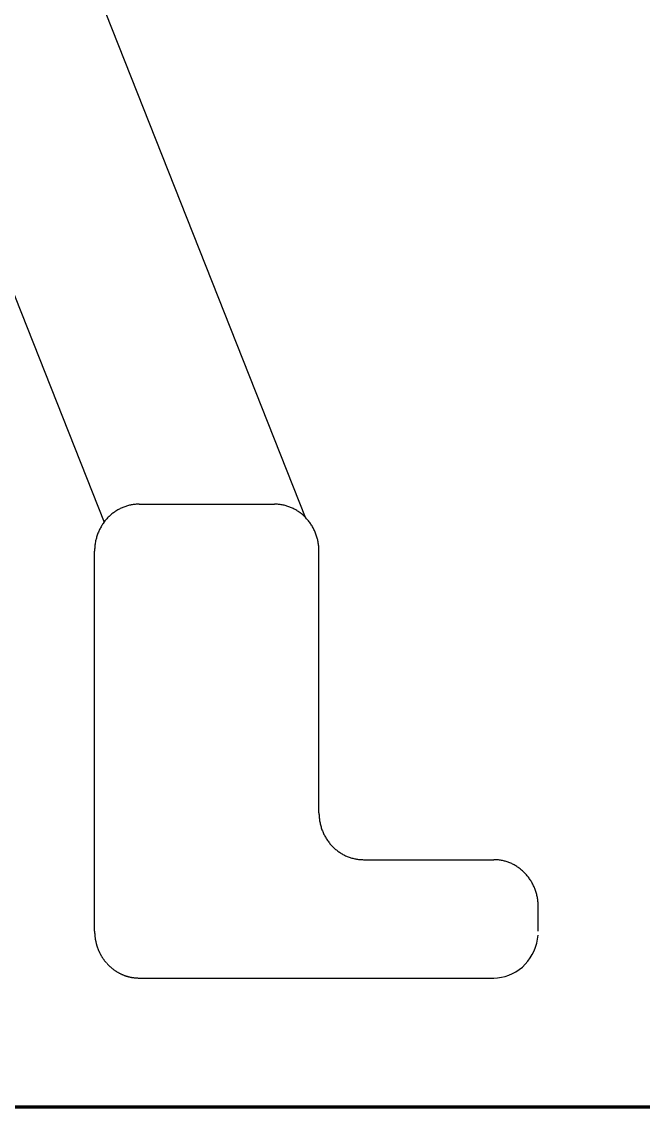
# Model space of a CAD drawing. Header units: inches. Extents: x -3311 to 1429, y -713 to 2436.
# Drawn here: x -3151.96 to -3147.03, y 2233.32 to 2241.95 of the extents above; entities that cross this region are included whole.
import ezdxf

# ---------------------------------------------------------------- set-up
doc = ezdxf.new("R2010")
doc.units = ezdxf.units.IN
doc.layers.add('DIM', color=1, linetype='Continuous', lineweight=25)
doc.layers.add('HEL-070', color=4, linetype='Continuous', lineweight=70)

msp = doc.modelspace()

# ---------------------------------------------------------------- linework, layer by layer
at = {"color": 6, "linetype": 'Continuous', "lineweight": -3}
for p, q in [((-3151.5649, 2242.6937), (-3149.7112, 2238.0117)), ((-3152.7697, 2241.6611), (-3151.3096, 2237.973)), ((-3151.1666, 2238.0864), (-3151.1737, 2238.0832)), ((-3151.1595, 2238.0895), (-3151.1666, 2238.0864)), ((-3151.1523, 2238.0923), (-3151.1595, 2238.0895)), ((-3151.145, 2238.095), (-3151.1523, 2238.0923)), ((-3151.1377, 2238.0976), (-3151.145, 2238.095)), ((-3151.1303, 2238.0999), (-3151.1377, 2238.0976)), ((-3151.1229, 2238.1021), (-3151.1303, 2238.0999)), ((-3151.1155, 2238.1041), (-3151.1229, 2238.1021)), ((-3151.108, 2238.106), (-3151.1155, 2238.1041)), ((-3151.1005, 2238.1077), (-3151.108, 2238.106)), ((-3151.0929, 2238.1092), (-3151.1005, 2238.1077)), ((-3151.0853, 2238.1105), (-3151.0929, 2238.1092)), ((-3151.0777, 2238.1116), (-3151.0853, 2238.1105)), ((-3151.07, 2238.1126), (-3151.0777, 2238.1116)), ((-3151.0624, 2238.1134), (-3151.07, 2238.1126)), ((-3151.0547, 2238.114), (-3151.0624, 2238.1134)), ((-3151.047, 2238.1145), (-3151.0547, 2238.114)), ((-3151.0393, 2238.1147), (-3151.047, 2238.1145)), ((-3151.0316, 2238.1148), (-3151.0393, 2238.1147)), ((-3151.0316, 2238.1148), (-3149.9557, 2238.1148)), ((-3149.948, 2238.1147), (-3149.9557, 2238.1148)), ((-3149.9403, 2238.1145), (-3149.948, 2238.1147)), ((-3149.9326, 2238.114), (-3149.9403, 2238.1145)), ((-3149.925, 2238.1134), (-3149.9326, 2238.114)), ((-3149.9173, 2238.1126), (-3149.925, 2238.1134)), ((-3149.9097, 2238.1116), (-3149.9173, 2238.1126)), ((-3149.902, 2238.1105), (-3149.9097, 2238.1116)), ((-3149.8945, 2238.1092), (-3149.902, 2238.1105)), ((-3149.8869, 2238.1077), (-3149.8945, 2238.1092)), ((-3149.8794, 2238.106), (-3149.8869, 2238.1077)), ((-3149.8719, 2238.1041), (-3149.8794, 2238.106)), ((-3149.8644, 2238.1021), (-3149.8719, 2238.1041)), ((-3149.857, 2238.0999), (-3149.8644, 2238.1021)), ((-3149.8496, 2238.0976), (-3149.857, 2238.0999)), ((-3149.8423, 2238.095), (-3149.8496, 2238.0976)), ((-3149.8351, 2238.0923), (-3149.8423, 2238.095)), ((-3149.8279, 2238.0895), (-3149.8351, 2238.0923)), ((-3149.8207, 2238.0864), (-3149.8279, 2238.0895)), ((-3149.8137, 2238.0832), (-3149.8207, 2238.0864)), ((-3151.2811, 2238.0056), (-3151.2865, 2237.9998)), ((-3151.2756, 2238.0113), (-3151.2811, 2238.0056)), ((-3151.27, 2238.0168), (-3151.2756, 2238.0113)), ((-3151.2642, 2238.0223), (-3151.27, 2238.0168)), ((-3151.2584, 2238.0276), (-3151.2642, 2238.0223)), ((-3151.2524, 2238.0327), (-3151.2584, 2238.0276)), ((-3151.2464, 2238.0378), (-3151.2524, 2238.0327)), ((-3151.2402, 2238.0426), (-3151.2464, 2238.0378)), ((-3151.234, 2238.0474), (-3151.2402, 2238.0426)), ((-3151.2276, 2238.052), (-3151.234, 2238.0474)), ((-3151.2212, 2238.0564), (-3151.2276, 2238.052)), ((-3151.2146, 2238.0607), (-3151.2212, 2238.0564)), ((-3151.208, 2238.0649), (-3151.2146, 2238.0607)), ((-3151.2013, 2238.0689), (-3151.208, 2238.0649)), ((-3151.1945, 2238.0727), (-3151.2013, 2238.0689)), ((-3151.1877, 2238.0764), (-3151.1945, 2238.0727)), ((-3151.1807, 2238.0799), (-3151.1877, 2238.0764)), ((-3151.1737, 2238.0832), (-3151.1807, 2238.0799)), ((-3149.8066, 2238.0799), (-3149.8137, 2238.0832)), ((-3149.7997, 2238.0764), (-3149.8066, 2238.0799)), ((-3149.7928, 2238.0727), (-3149.7997, 2238.0764)), ((-3149.786, 2238.0689), (-3149.7928, 2238.0727)), ((-3149.7793, 2238.0649), (-3149.786, 2238.0689)), ((-3149.7727, 2238.0607), (-3149.7793, 2238.0649)), ((-3149.7662, 2238.0564), (-3149.7727, 2238.0607)), ((-3149.7597, 2238.052), (-3149.7662, 2238.0564)), ((-3149.7534, 2238.0474), (-3149.7597, 2238.052)), ((-3149.7471, 2238.0426), (-3149.7534, 2238.0474)), ((-3149.741, 2238.0378), (-3149.7471, 2238.0426)), ((-3149.7349, 2238.0327), (-3149.741, 2238.0378)), ((-3149.729, 2238.0276), (-3149.7349, 2238.0327)), ((-3149.7231, 2238.0223), (-3149.729, 2238.0276)), ((-3149.7174, 2238.0168), (-3149.7231, 2238.0223)), ((-3149.7118, 2238.0113), (-3149.7174, 2238.0168)), ((-3149.7063, 2238.0056), (-3149.7118, 2238.0113)), ((-3149.7009, 2237.9998), (-3149.7063, 2238.0056)), ((-3151.3445, 2237.9141), (-3151.348, 2237.9068)), ((-3151.3409, 2237.9213), (-3151.3445, 2237.9141)), ((-3151.3371, 2237.9283), (-3151.3409, 2237.9213)), ((-3151.3332, 2237.9353), (-3151.3371, 2237.9283)), ((-3151.3291, 2237.9423), (-3151.3332, 2237.9353)), ((-3151.3249, 2237.9491), (-3151.3291, 2237.9423)), ((-3151.3206, 2237.9558), (-3151.3249, 2237.9491)), ((-3151.3161, 2237.9624), (-3151.3206, 2237.9558)), ((-3151.3115, 2237.9689), (-3151.3161, 2237.9624)), ((-3151.3067, 2237.9753), (-3151.3115, 2237.9689)), ((-3151.3019, 2237.9816), (-3151.3067, 2237.9753)), ((-3151.2968, 2237.9878), (-3151.3019, 2237.9816)), ((-3151.2917, 2237.9938), (-3151.2968, 2237.9878)), ((-3151.2865, 2237.9998), (-3151.2917, 2237.9938)), ((-3149.6956, 2237.9938), (-3149.7009, 2237.9998)), ((-3149.6905, 2237.9878), (-3149.6956, 2237.9938)), ((-3149.6855, 2237.9816), (-3149.6905, 2237.9878)), ((-3149.6806, 2237.9753), (-3149.6855, 2237.9816)), ((-3149.6759, 2237.9689), (-3149.6806, 2237.9753)), ((-3149.6712, 2237.9624), (-3149.6759, 2237.9689)), ((-3149.6668, 2237.9558), (-3149.6712, 2237.9624)), ((-3149.6624, 2237.9491), (-3149.6668, 2237.9558)), ((-3149.6582, 2237.9423), (-3149.6624, 2237.9491)), ((-3149.6541, 2237.9353), (-3149.6582, 2237.9423)), ((-3149.6502, 2237.9283), (-3149.6541, 2237.9353)), ((-3149.6465, 2237.9213), (-3149.6502, 2237.9283)), ((-3149.6428, 2237.9141), (-3149.6465, 2237.9213)), ((-3149.6393, 2237.9068), (-3149.6428, 2237.9141)), ((-3151.3743, 2237.8305), (-3151.376, 2237.8226)), ((-3151.3724, 2237.8384), (-3151.3743, 2237.8305)), ((-3151.3703, 2237.8462), (-3151.3724, 2237.8384)), ((-3151.3681, 2237.854), (-3151.3703, 2237.8462)), ((-3151.3657, 2237.8617), (-3151.3681, 2237.854)), ((-3151.3631, 2237.8694), (-3151.3657, 2237.8617)), ((-3151.3604, 2237.877), (-3151.3631, 2237.8694)), ((-3151.3575, 2237.8846), (-3151.3604, 2237.877)), ((-3151.3545, 2237.8921), (-3151.3575, 2237.8846)), ((-3151.3513, 2237.8995), (-3151.3545, 2237.8921)), ((-3151.348, 2237.9068), (-3151.3513, 2237.8995)), ((-3149.636, 2237.8995), (-3149.6393, 2237.9068)), ((-3149.6328, 2237.8921), (-3149.636, 2237.8995)), ((-3149.6298, 2237.8846), (-3149.6328, 2237.8921)), ((-3149.6269, 2237.877), (-3149.6298, 2237.8846)), ((-3149.6242, 2237.8694), (-3149.6269, 2237.877)), ((-3149.6217, 2237.8617), (-3149.6242, 2237.8694)), ((-3149.6193, 2237.854), (-3149.6217, 2237.8617)), ((-3149.6171, 2237.8462), (-3149.6193, 2237.854)), ((-3149.615, 2237.8384), (-3149.6171, 2237.8462)), ((-3149.6131, 2237.8305), (-3149.615, 2237.8384)), ((-3149.6113, 2237.8226), (-3149.6131, 2237.8305)), ((-3151.3843, 2237.75), (-3151.3844, 2237.7419)), ((-3151.3844, 2234.7245), (-3151.3844, 2237.7419)), ((-3151.3841, 2237.7581), (-3151.3843, 2237.75)), ((-3151.3836, 2237.7662), (-3151.3841, 2237.7581)), ((-3151.383, 2237.7744), (-3151.3836, 2237.7662)), ((-3151.3823, 2237.7825), (-3151.383, 2237.7744)), ((-3151.3814, 2237.7905), (-3151.3823, 2237.7825)), ((-3151.3803, 2237.7986), (-3151.3814, 2237.7905)), ((-3151.379, 2237.8066), (-3151.3803, 2237.7986)), ((-3151.3776, 2237.8146), (-3151.379, 2237.8066)), ((-3151.376, 2237.8226), (-3151.3776, 2237.8146)), ((-3149.6097, 2237.8146), (-3149.6113, 2237.8226)), ((-3149.6083, 2237.8066), (-3149.6097, 2237.8146)), ((-3149.6071, 2237.7986), (-3149.6083, 2237.8066)), ((-3149.606, 2237.7905), (-3149.6071, 2237.7986)), ((-3149.6051, 2237.7825), (-3149.606, 2237.7905)), ((-3149.6043, 2237.7744), (-3149.6051, 2237.7825)), ((-3149.6037, 2237.7662), (-3149.6043, 2237.7744)), ((-3149.6033, 2237.7581), (-3149.6037, 2237.7662)), ((-3149.6031, 2237.75), (-3149.6033, 2237.7581)), ((-3149.603, 2237.7419), (-3149.6031, 2237.75)), ((-3149.603, 2235.6644), (-3149.603, 2237.7419)), ((-3149.603, 2235.6644), (-3149.6029, 2235.6562)), ((-3149.6029, 2235.6562), (-3149.6026, 2235.6481)), ((-3149.6026, 2235.6481), (-3149.6022, 2235.64)), ((-3149.6022, 2235.64), (-3149.6016, 2235.6319)), ((-3149.6016, 2235.6319), (-3149.6009, 2235.6238)), ((-3149.6009, 2235.6238), (-3149.5999, 2235.6157)), ((-3149.5999, 2235.6157), (-3149.5989, 2235.6076)), ((-3149.5989, 2235.6076), (-3149.5976, 2235.5996)), ((-3149.5976, 2235.5996), (-3149.5962, 2235.5916)), ((-3149.5962, 2235.5916), (-3149.5946, 2235.5837)), ((-3149.5946, 2235.5837), (-3149.5929, 2235.5757)), ((-3149.5929, 2235.5757), (-3149.5909, 2235.5678)), ((-3149.5909, 2235.5678), (-3149.5889, 2235.56)), ((-3149.5889, 2235.56), (-3149.5866, 2235.5522)), ((-3149.5866, 2235.5522), (-3149.5842, 2235.5445)), ((-3149.5842, 2235.5445), (-3149.5817, 2235.5368)), ((-3149.5817, 2235.5368), (-3149.579, 2235.5292)), ((-3149.579, 2235.5292), (-3149.5761, 2235.5216)), ((-3149.5761, 2235.5216), (-3149.5731, 2235.5142)), ((-3149.5731, 2235.5142), (-3149.5699, 2235.5068)), ((-3149.5699, 2235.5068), (-3149.5666, 2235.4994)), ((-3149.5666, 2235.4994), (-3149.5631, 2235.4922)), ((-3149.5631, 2235.4922), (-3149.5595, 2235.485)), ((-3149.5595, 2235.485), (-3149.5557, 2235.4779)), ((-3149.5557, 2235.4779), (-3149.5518, 2235.4709)), ((-3149.5518, 2235.4709), (-3149.5477, 2235.464)), ((-3149.5477, 2235.464), (-3149.5435, 2235.4572)), ((-3149.5435, 2235.4572), (-3149.5392, 2235.4505)), ((-3149.5392, 2235.4505), (-3149.5347, 2235.4438)), ((-3149.5347, 2235.4438), (-3149.5301, 2235.4373)), ((-3149.5301, 2235.4373), (-3149.5253, 2235.4309)), ((-3149.5253, 2235.4309), (-3149.5204, 2235.4246)), ((-3149.5204, 2235.4246), (-3149.5154, 2235.4185)), ((-3149.5154, 2235.4185), (-3149.5103, 2235.4124)), ((-3149.5103, 2235.4124), (-3149.505, 2235.4065)), ((-3149.505, 2235.4065), (-3149.4996, 2235.4006)), ((-3149.4996, 2235.4006), (-3149.4942, 2235.395)), ((-3149.4942, 2235.395), (-3149.4885, 2235.3894)), ((-3149.4885, 2235.3894), (-3149.4828, 2235.384)), ((-3149.4828, 2235.384), (-3149.477, 2235.3787)), ((-3149.477, 2235.3787), (-3149.471, 2235.3735)), ((-3149.471, 2235.3735), (-3149.465, 2235.3685)), ((-3149.465, 2235.3685), (-3149.4588, 2235.3636)), ((-3149.4588, 2235.3636), (-3149.4526, 2235.3589)), ((-3149.4526, 2235.3589), (-3149.4462, 2235.3543)), ((-3149.4462, 2235.3543), (-3149.4397, 2235.3498)), ((-3149.4397, 2235.3498), (-3149.4332, 2235.3455)), ((-3149.4332, 2235.3455), (-3149.4266, 2235.3414)), ((-3149.4266, 2235.3414), (-3149.4199, 2235.3374)), ((-3149.4199, 2235.3374), (-3149.4131, 2235.3335)), ((-3149.4131, 2235.3335), (-3149.4062, 2235.3299)), ((-3149.4062, 2235.3299), (-3149.3993, 2235.3264)), ((-3149.3993, 2235.3264), (-3149.3923, 2235.323)), ((-3149.3923, 2235.323), (-3149.3852, 2235.3198)), ((-3149.3852, 2235.3198), (-3149.3781, 2235.3168)), ((-3149.3781, 2235.3168), (-3149.3709, 2235.3139)), ((-3149.3709, 2235.3139), (-3149.3636, 2235.3112)), ((-3149.3636, 2235.3112), (-3149.3563, 2235.3087)), ((-3149.3563, 2235.3087), (-3149.3489, 2235.3063)), ((-3149.3489, 2235.3063), (-3149.3415, 2235.3041)), ((-3149.3415, 2235.3041), (-3149.3341, 2235.3021)), ((-3149.3341, 2235.3021), (-3149.3266, 2235.3002)), ((-3149.3266, 2235.3002), (-3149.319, 2235.2986)), ((-3149.319, 2235.2986), (-3149.3115, 2235.2971)), ((-3149.3115, 2235.2971), (-3149.3039, 2235.2957)), ((-3149.3039, 2235.2957), (-3149.2963, 2235.2946)), ((-3149.2963, 2235.2946), (-3149.2886, 2235.2936)), ((-3149.2886, 2235.2936), (-3149.281, 2235.2928)), ((-3149.281, 2235.2928), (-3149.2733, 2235.2922)), ((-3149.2733, 2235.2922), (-3149.2656, 2235.2918)), ((-3149.2656, 2235.2918), (-3149.2579, 2235.2915)), ((-3149.2579, 2235.2915), (-3149.2502, 2235.2914)), ((-3149.2502, 2235.2914), (-3148.2149, 2235.2914)), ((-3148.2072, 2235.2913), (-3148.2149, 2235.2914)), ((-3148.1995, 2235.2911), (-3148.2072, 2235.2913)), ((-3148.1918, 2235.2906), (-3148.1995, 2235.2911)), ((-3148.1841, 2235.29), (-3148.1918, 2235.2906)), ((-3148.1765, 2235.2892), (-3148.1841, 2235.29)), ((-3148.1688, 2235.2882), (-3148.1765, 2235.2892)), ((-3148.1612, 2235.2871), (-3148.1688, 2235.2882)), ((-3148.1536, 2235.2857), (-3148.1612, 2235.2871)), ((-3148.146, 2235.2842), (-3148.1536, 2235.2857)), ((-3148.1385, 2235.2826), (-3148.146, 2235.2842)), ((-3148.131, 2235.2807), (-3148.1385, 2235.2826)), ((-3148.1236, 2235.2787), (-3148.131, 2235.2807)), ((-3148.1162, 2235.2765), (-3148.1236, 2235.2787)), ((-3148.1088, 2235.2741), (-3148.1162, 2235.2765)), ((-3148.1015, 2235.2716), (-3148.1088, 2235.2741)), ((-3148.0942, 2235.2689), (-3148.1015, 2235.2716)), ((-3148.087, 2235.266), (-3148.0942, 2235.2689)), ((-3148.0799, 2235.263), (-3148.087, 2235.266)), ((-3148.0728, 2235.2598), (-3148.0799, 2235.263)), ((-3148.0658, 2235.2565), (-3148.0728, 2235.2598)), ((-3148.0588, 2235.2529), (-3148.0658, 2235.2565)), ((-3148.052, 2235.2493), (-3148.0588, 2235.2529)), ((-3148.0452, 2235.2454), (-3148.052, 2235.2493)), ((-3148.0385, 2235.2414), (-3148.0452, 2235.2454)), ((-3148.0319, 2235.2373), (-3148.0385, 2235.2414)), ((-3148.0253, 2235.233), (-3148.0319, 2235.2373)), ((-3148.0189, 2235.2285), (-3148.0253, 2235.233)), ((-3148.0125, 2235.224), (-3148.0189, 2235.2285)), ((-3148.0063, 2235.2192), (-3148.0125, 2235.224)), ((-3148.0001, 2235.2143), (-3148.0063, 2235.2192)), ((-3147.9941, 2235.2093), (-3148.0001, 2235.2143)), ((-3147.9881, 2235.2041), (-3147.9941, 2235.2093)), ((-3147.9823, 2235.1988), (-3147.9881, 2235.2041)), ((-3147.9765, 2235.1934), (-3147.9823, 2235.1988)), ((-3147.9709, 2235.1879), (-3147.9765, 2235.1934)), ((-3147.9654, 2235.1822), (-3147.9709, 2235.1879)), ((-3147.96, 2235.1763), (-3147.9654, 2235.1822)), ((-3147.9548, 2235.1704), (-3147.96, 2235.1763)), ((-3147.9496, 2235.1643), (-3147.9548, 2235.1704)), ((-3147.9446, 2235.1582), (-3147.9496, 2235.1643)), ((-3147.9398, 2235.1519), (-3147.9446, 2235.1582)), ((-3147.935, 2235.1455), (-3147.9398, 2235.1519)), ((-3147.9304, 2235.139), (-3147.935, 2235.1455)), ((-3147.9259, 2235.1324), (-3147.9304, 2235.139)), ((-3147.9215, 2235.1256), (-3147.9259, 2235.1324)), ((-3147.9174, 2235.1188), (-3147.9215, 2235.1256)), ((-3147.9133, 2235.1119), (-3147.9174, 2235.1188)), ((-3147.9094, 2235.1049), (-3147.9133, 2235.1119)), ((-3147.9056, 2235.0978), (-3147.9094, 2235.1049)), ((-3147.902, 2235.0907), (-3147.9056, 2235.0978)), ((-3147.8985, 2235.0834), (-3147.902, 2235.0907)), ((-3147.8952, 2235.0761), (-3147.8985, 2235.0834)), ((-3147.892, 2235.0686), (-3147.8952, 2235.0761)), ((-3147.889, 2235.0612), (-3147.892, 2235.0686)), ((-3147.8861, 2235.0536), (-3147.889, 2235.0612)), ((-3147.8834, 2235.046), (-3147.8861, 2235.0536)), ((-3147.8808, 2235.0383), (-3147.8834, 2235.046)), ((-3147.8784, 2235.0306), (-3147.8808, 2235.0383)), ((-3147.8762, 2235.0228), (-3147.8784, 2235.0306)), ((-3147.8741, 2235.015), (-3147.8762, 2235.0228)), ((-3147.8722, 2235.0071), (-3147.8741, 2235.015)), ((-3147.8705, 2234.9992), (-3147.8722, 2235.0071)), ((-3147.8689, 2234.9912), (-3147.8705, 2234.9992)), ((-3147.8675, 2234.9832), (-3147.8689, 2234.9912)), ((-3147.8662, 2234.9752), (-3147.8675, 2234.9832)), ((-3147.8651, 2234.9671), (-3147.8662, 2234.9752)), ((-3147.8642, 2234.959), (-3147.8651, 2234.9671)), ((-3147.8634, 2234.9509), (-3147.8642, 2234.959)), ((-3147.8629, 2234.9428), (-3147.8634, 2234.9509)), ((-3147.8624, 2234.9347), (-3147.8629, 2234.9428)), ((-3147.8622, 2234.9266), (-3147.8624, 2234.9347)), ((-3147.8621, 2234.9184), (-3147.8622, 2234.9266)), ((-3147.8621, 2234.7245), (-3147.8621, 2234.9184)), ((-3151.3844, 2234.7245), (-3151.3844, 2234.7206)), ((-3151.3844, 2234.7206), (-3151.3843, 2234.7167)), ((-3151.3843, 2234.7167), (-3151.3842, 2234.7127)), ((-3151.3842, 2234.7127), (-3151.3841, 2234.7088)), ((-3151.3841, 2234.7088), (-3151.3839, 2234.7049)), ((-3151.3839, 2234.7049), (-3151.3837, 2234.701)), ((-3151.3837, 2234.701), (-3151.3834, 2234.6971)), ((-3151.3834, 2234.6971), (-3151.3832, 2234.6932)), ((-3151.3832, 2234.6932), (-3151.3828, 2234.6893)), ((-3151.3828, 2234.6893), (-3151.3824, 2234.6854)), ((-3151.3824, 2234.6854), (-3151.382, 2234.6815)), ((-3151.382, 2234.6815), (-3151.3816, 2234.6776)), ((-3151.3816, 2234.6776), (-3151.3811, 2234.6737)), ((-3151.3811, 2234.6737), (-3151.3806, 2234.6699)), ((-3151.3806, 2234.6699), (-3151.38, 2234.666)), ((-3151.38, 2234.666), (-3151.3794, 2234.6621)), ((-3151.3794, 2234.6621), (-3151.3788, 2234.6583)), ((-3151.3788, 2234.6583), (-3151.3781, 2234.6544)), ((-3151.3781, 2234.6544), (-3151.3774, 2234.6506)), ((-3151.3774, 2234.6506), (-3151.3766, 2234.6467)), ((-3151.3766, 2234.6467), (-3151.3758, 2234.6429)), ((-3151.3758, 2234.6429), (-3151.375, 2234.6391)), ((-3151.375, 2234.6391), (-3151.3741, 2234.6353)), ((-3147.8741, 2234.628), (-3147.8675, 2234.6597)), ((-3147.8675, 2234.6597), (-3147.8634, 2234.692)), ((-3151.3741, 2234.6353), (-3151.3732, 2234.6315)), ((-3151.3732, 2234.6315), (-3151.3723, 2234.6277)), ((-3151.3723, 2234.6277), (-3151.3713, 2234.6239)), ((-3151.3713, 2234.6239), (-3151.3703, 2234.6201)), ((-3151.3703, 2234.6201), (-3151.3693, 2234.6164)), ((-3151.3693, 2234.6164), (-3151.3682, 2234.6127)), ((-3151.3682, 2234.6127), (-3151.367, 2234.6089)), ((-3151.367, 2234.6089), (-3151.3659, 2234.6052)), ((-3151.3659, 2234.6052), (-3151.3647, 2234.6015)), ((-3151.3647, 2234.6015), (-3151.3634, 2234.5978)), ((-3151.3634, 2234.5978), (-3151.3621, 2234.5941)), ((-3151.3621, 2234.5941), (-3151.3608, 2234.5905)), ((-3151.3608, 2234.5905), (-3151.3595, 2234.5868)), ((-3151.3595, 2234.5868), (-3151.3581, 2234.5832)), ((-3151.3581, 2234.5832), (-3151.3567, 2234.5796)), ((-3151.3567, 2234.5796), (-3151.3552, 2234.576)), ((-3151.3552, 2234.576), (-3151.3537, 2234.5724)), ((-3151.3537, 2234.5724), (-3151.3522, 2234.5688)), ((-3151.3522, 2234.5688), (-3151.3506, 2234.5653)), ((-3151.3506, 2234.5653), (-3151.349, 2234.5617)), ((-3151.349, 2234.5617), (-3151.3474, 2234.5582)), ((-3151.3474, 2234.5582), (-3151.3457, 2234.5547)), ((-3151.3457, 2234.5547), (-3151.344, 2234.5512)), ((-3151.344, 2234.5512), (-3151.3423, 2234.5478)), ((-3147.9094, 2234.538), (-3147.8952, 2234.5669)), ((-3147.8952, 2234.5669), (-3147.8834, 2234.5969)), ((-3147.8834, 2234.5969), (-3147.8741, 2234.628)), ((-3151.3423, 2234.5478), (-3151.3405, 2234.5443)), ((-3151.3405, 2234.5443), (-3151.3387, 2234.5409)), ((-3151.3387, 2234.5409), (-3151.3369, 2234.5375)), ((-3151.3369, 2234.5375), (-3151.335, 2234.5342)), ((-3151.335, 2234.5342), (-3151.3331, 2234.5308)), ((-3151.3331, 2234.5308), (-3151.3312, 2234.5275)), ((-3151.3312, 2234.5275), (-3151.3292, 2234.5241)), ((-3151.3292, 2234.5241), (-3151.3272, 2234.5208)), ((-3151.3272, 2234.5208), (-3151.3251, 2234.5176)), ((-3151.3251, 2234.5176), (-3151.3231, 2234.5143)), ((-3151.3231, 2234.5143), (-3151.321, 2234.5111)), ((-3151.321, 2234.5111), (-3151.3188, 2234.5079)), ((-3151.3188, 2234.5079), (-3151.3166, 2234.5047)), ((-3151.3166, 2234.5047), (-3151.3145, 2234.5016)), ((-3151.3145, 2234.5016), (-3151.3122, 2234.4985)), ((-3151.3122, 2234.4985), (-3151.31, 2234.4953)), ((-3151.31, 2234.4953), (-3151.3077, 2234.4923)), ((-3151.3077, 2234.4923), (-3151.3053, 2234.4892)), ((-3151.3053, 2234.4892), (-3151.303, 2234.4862)), ((-3151.303, 2234.4862), (-3151.3006, 2234.4832)), ((-3151.3006, 2234.4832), (-3151.2982, 2234.4802)), ((-3151.2982, 2234.4802), (-3151.2958, 2234.4773)), ((-3151.2958, 2234.4773), (-3151.2933, 2234.4744)), ((-3151.2933, 2234.4744), (-3151.2908, 2234.4715)), ((-3151.2883, 2234.4686), (-3151.2855, 2234.4655)), ((-3151.2855, 2234.4655), (-3151.2827, 2234.4625)), ((-3147.9654, 2234.4608), (-3147.9446, 2234.4847)), ((-3147.9446, 2234.4847), (-3147.9259, 2234.5106)), ((-3147.9259, 2234.5106), (-3147.9094, 2234.538)), ((-3151.2827, 2234.4625), (-3151.2799, 2234.4595)), ((-3151.2799, 2234.4595), (-3151.2771, 2234.4566)), ((-3151.2771, 2234.4566), (-3151.2742, 2234.4537)), ((-3151.2742, 2234.4537), (-3151.2713, 2234.4508)), ((-3151.2713, 2234.4508), (-3151.2683, 2234.4479)), ((-3151.2683, 2234.4479), (-3151.2654, 2234.4451)), ((-3151.2654, 2234.4451), (-3151.2623, 2234.4423)), ((-3151.2623, 2234.4423), (-3151.2593, 2234.4396)), ((-3151.2593, 2234.4396), (-3151.2562, 2234.4369)), ((-3151.2562, 2234.4369), (-3151.2532, 2234.4342)), ((-3151.2532, 2234.4342), (-3151.25, 2234.4316)), ((-3151.25, 2234.4316), (-3151.2469, 2234.429)), ((-3151.2469, 2234.429), (-3151.2437, 2234.4264)), ((-3151.2437, 2234.4264), (-3151.2405, 2234.4239)), ((-3151.2405, 2234.4239), (-3151.2373, 2234.4214)), ((-3151.2373, 2234.4214), (-3151.234, 2234.419)), ((-3151.234, 2234.419), (-3151.2307, 2234.4166)), ((-3151.2307, 2234.4166), (-3151.2274, 2234.4142)), ((-3151.2274, 2234.4142), (-3151.2241, 2234.4119)), ((-3151.2241, 2234.4119), (-3151.2207, 2234.4096)), ((-3151.2207, 2234.4096), (-3151.2173, 2234.4074)), ((-3151.2173, 2234.4074), (-3151.214, 2234.4052)), ((-3151.214, 2234.4052), (-3151.2105, 2234.403)), ((-3151.2105, 2234.403), (-3151.2071, 2234.4009)), ((-3151.2071, 2234.4009), (-3151.2036, 2234.3988)), ((-3151.2036, 2234.3988), (-3151.2001, 2234.3968)), ((-3151.2001, 2234.3968), (-3151.1966, 2234.3948)), ((-3151.1966, 2234.3948), (-3151.193, 2234.3928)), ((-3151.193, 2234.3928), (-3151.1895, 2234.3909)), ((-3151.1895, 2234.3909), (-3151.1859, 2234.3891)), ((-3151.1859, 2234.3891), (-3151.1823, 2234.3872)), ((-3151.1823, 2234.3872), (-3151.1787, 2234.3855)), ((-3151.1787, 2234.3855), (-3151.175, 2234.3837)), ((-3151.175, 2234.3837), (-3151.1714, 2234.382)), ((-3151.1714, 2234.382), (-3151.1677, 2234.3804)), ((-3151.1677, 2234.3804), (-3151.164, 2234.3788)), ((-3151.164, 2234.3788), (-3151.1603, 2234.3772)), ((-3148.0942, 2234.374), (-3148.0658, 2234.3865)), ((-3148.0658, 2234.3865), (-3148.0385, 2234.4015)), ((-3148.0385, 2234.4015), (-3148.0125, 2234.419)), ((-3148.0125, 2234.419), (-3147.9881, 2234.4388)), ((-3147.9881, 2234.4388), (-3147.9654, 2234.4608)), ((-3151.1603, 2234.3772), (-3151.1566, 2234.3757)), ((-3151.1566, 2234.3757), (-3151.1528, 2234.3742)), ((-3151.1528, 2234.3742), (-3151.1491, 2234.3728)), ((-3151.1491, 2234.3728), (-3151.1453, 2234.3714)), ((-3151.1453, 2234.3714), (-3151.1415, 2234.3701)), ((-3151.1415, 2234.3701), (-3151.1377, 2234.3688)), ((-3151.1377, 2234.3688), (-3151.1339, 2234.3675)), ((-3151.1339, 2234.3675), (-3151.1301, 2234.3663)), ((-3151.1301, 2234.3663), (-3151.1263, 2234.3652)), ((-3151.1263, 2234.3652), (-3151.1224, 2234.3641)), ((-3151.1224, 2234.3641), (-3151.1186, 2234.363)), ((-3151.1186, 2234.363), (-3151.1147, 2234.362)), ((-3151.1147, 2234.362), (-3151.1108, 2234.361)), ((-3151.1108, 2234.361), (-3151.1069, 2234.3601)), ((-3151.1069, 2234.3601), (-3151.103, 2234.3592)), ((-3151.103, 2234.3592), (-3151.0991, 2234.3584)), ((-3151.0991, 2234.3584), (-3151.0951, 2234.3576)), ((-3151.0951, 2234.3576), (-3151.0912, 2234.3569)), ((-3151.0912, 2234.3569), (-3151.0873, 2234.3562)), ((-3151.0873, 2234.3562), (-3151.0833, 2234.3555)), ((-3151.0833, 2234.3555), (-3151.0794, 2234.3549)), ((-3151.0794, 2234.3549), (-3151.0754, 2234.3544)), ((-3151.0754, 2234.3544), (-3151.0715, 2234.3539)), ((-3151.0715, 2234.3539), (-3151.0675, 2234.3534)), ((-3151.0675, 2234.3534), (-3151.0635, 2234.353)), ((-3151.0635, 2234.353), (-3151.0595, 2234.3527)), ((-3151.0595, 2234.3527), (-3151.0556, 2234.3524)), ((-3151.0556, 2234.3524), (-3151.0516, 2234.3521)), ((-3151.0516, 2234.3521), (-3151.0476, 2234.3519)), ((-3151.0476, 2234.3519), (-3151.0436, 2234.3517)), ((-3151.0436, 2234.3517), (-3151.0396, 2234.3516)), ((-3151.0396, 2234.3516), (-3151.0356, 2234.3515)), ((-3151.0356, 2234.3515), (-3151.0316, 2234.3515)), ((-3151.0316, 2234.3515), (-3148.2149, 2234.3515)), ((-3148.2149, 2234.3515), (-3148.1841, 2234.3529)), ((-3148.1841, 2234.3529), (-3148.1536, 2234.3572)), ((-3148.1536, 2234.3572), (-3148.1236, 2234.3642)), ((-3148.1236, 2234.3642), (-3148.0942, 2234.374))]:
    msp.add_line(p, q, dxfattribs=at)
at = {"layer": 'DIM'}
msp.add_lwpolyline([(-3165.1616, 2257.7144), (-3020.5761, 2257.7144), (-3020.5761, 2233.3247), (-3165.1616, 2233.3247)], close=True, dxfattribs=at)
at = {"layer": 'HEL-070'}
msp.add_lwpolyline([(-3020.5761, 2233.3247), (-3165.1616, 2233.3247), (-3165.1616, 2284.0027), (-3020.5761, 2284.0027)], close=True, dxfattribs=at)

doc.saveas('drawing.dxf')
